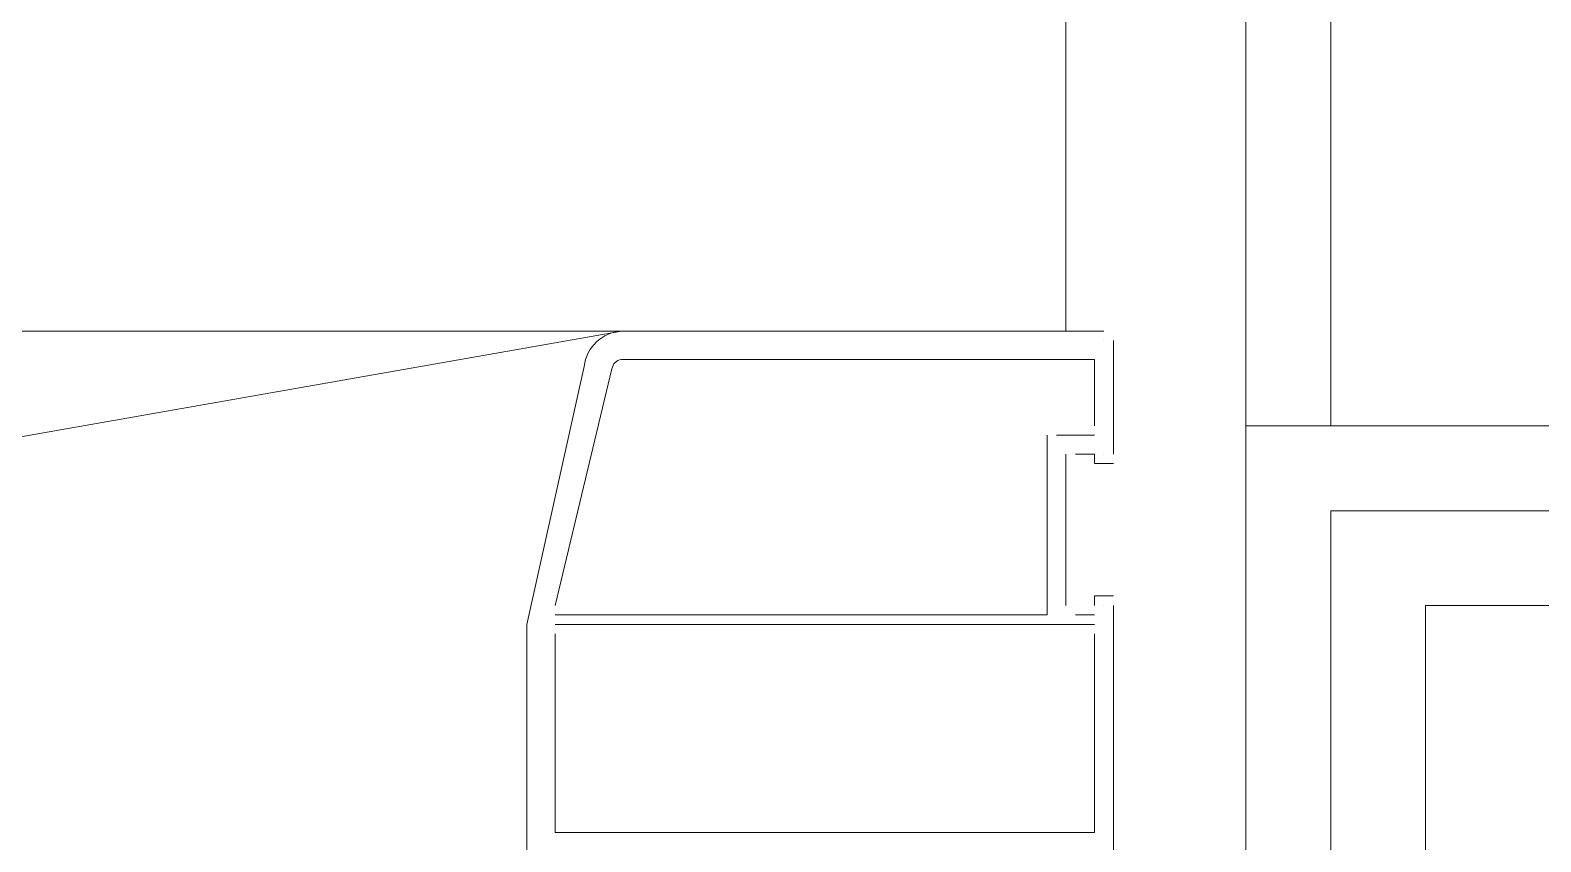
# Model space of a CAD drawing. Header units: millimetres. Extents: x 906 to 41302, y 848 to 28850.
# Drawn here: x 18558.4 to 18727.4, y 18064.7 to 18155.5 of the extents above; entities that cross this region are included whole.
import ezdxf

# ---------------------------------------------------------------- set-up
doc = ezdxf.new("R2010")
doc.units = ezdxf.units.MM
for name, color, linetype in [('PDF_X-단위세대$및$주동평면도$A-DOOR', 7, 'Continuous'), ('PDF_X-단위세대$및$주동평면도$A-FLOR-FLIN-TYP', 7, 'Continuous'), ('PDF_X-단위세대$및$주동평면도$A-FLOR-GRID', 7, 'Continuous'), ('PDF_X-단위세대$및$주동평면도$A-WALL-DRY', 7, 'Continuous')]:
    doc.layers.add(name, color=color, linetype=linetype)

msp = doc.modelspace()

# ---------------------------------------------------------------- linework, layer by layer
at = {"layer": 'PDF_X-단위세대$및$주동평면도$A-DOOR', "lineweight": 5}
msp.add_lwpolyline([(18624.56, 18121.85), (17833.99, 18121.85), (18635.15, 17981.09), (17824.46, 17981.09)], close=True, dxfattribs=at)
at = {"layer": 'PDF_X-단위세대$및$주동평면도$A-DOOR', "lineweight": 9}
for points in [[(18613.98, 18037.19), (18613.98, 18089.04), (18620.4, 18117.91, -0.364335), (18624.56, 18121.85), (18678.54, 18121.85)], [(18617.15, 18091.16), (18623.5, 18117.62, -0.332082), (18624.56, 18118.68), (18677.48, 18118.68), (18677.48, 18111.27)]]:
    msp.add_lwpolyline(points, format="xyb", dxfattribs=at)
for points in [[(18624.56, 18121.85), (18624.56, 18121.85)], [(18678.54, 18121.85), (18678.54, 18121.85)], [(18678.54, 18120.79), (18678.54, 18120.79)], [(18679.6, 18120.79), (18679.6, 18108.09)], [(18679.6, 18120.79), (18679.6, 18120.79)], [(18620.33, 18117.62), (18620.33, 18117.62)], [(18623.5, 18117.62), (18623.5, 18117.62)], [(18624.56, 18118.68), (18624.56, 18118.68)], [(18677.48, 18118.68), (18677.48, 18118.68)], [(18677.48, 18111.27), (18677.48, 18111.27)], [(18672.19, 18110.21), (18672.19, 18090.1), (18617.15, 18090.1)], [(18672.19, 18110.21), (18672.19, 18110.21)], [(18677.48, 18110.21), (18673.25, 18110.21)], [(18673.25, 18110.21), (18673.25, 18110.21)], [(18677.48, 18110.21), (18677.48, 18110.21)], [(18674.3, 18108.09), (18674.3, 18091.16)], [(18674.3, 18108.09), (18674.3, 18108.09)], [(18679.6, 18107.04), (18677.48, 18107.04), (18677.48, 18108.09), (18675.36, 18108.09)], [(18675.36, 18108.09), (18675.36, 18108.09)], [(18677.48, 18108.09), (18677.48, 18108.09)], [(18678.54, 18108.09), (18678.54, 18108.09)], [(18679.6, 18108.09), (18679.6, 18108.09)], [(18677.48, 18107.04), (18677.48, 18107.04)], [(18679.6, 18107.04), (18679.6, 18107.04)], [(18679.6, 18092.22), (18677.48, 18092.22), (18677.48, 18091.16)], [(18677.48, 18092.22), (18677.48, 18092.22)], [(18679.6, 18092.22), (18679.6, 18092.22)], [(18617.15, 18091.16), (18617.15, 18091.16)], [(18674.3, 18091.16), (18674.3, 18091.16)], [(18675.36, 18091.16), (18675.36, 18091.16)], [(18677.48, 18091.16), (18677.48, 18091.16)], [(18678.54, 18091.16), (18678.54, 18091.16)], [(18679.6, 18091.16), (18679.6, 18037.19)], [(18679.6, 18091.16), (18679.6, 18091.16)], [(18613.98, 18089.04), (18613.98, 18089.04)], [(18617.15, 18090.1), (18617.15, 18090.1)], [(18617.15, 18089.04), (18677.48, 18089.04)], [(18617.15, 18089.04), (18617.15, 18089.04)], [(18672.19, 18090.1), (18672.19, 18090.1)], [(18675.36, 18090.1), (18677.48, 18090.1)], [(18675.36, 18090.1), (18675.36, 18090.1)], [(18677.48, 18090.1), (18677.48, 18090.1)], [(18677.48, 18089.04), (18677.48, 18089.04)], [(18617.15, 18087.99), (18617.15, 18065.76), (18677.48, 18065.76), (18677.48, 18087.99)], [(18617.15, 18087.99), (18617.15, 18087.99)], [(18677.48, 18087.99), (18677.48, 18087.99)], [(18617.15, 18065.76), (18617.15, 18065.76)], [(18677.48, 18065.76), (18677.48, 18065.76)]]:
    msp.add_lwpolyline(points, dxfattribs=at)
at = {"layer": 'PDF_X-단위세대$및$주동평면도$A-FLOR-FLIN-TYP', "lineweight": 5}
for points in [[(18694.41, 19680.78), (18694.41, 18111.27)], [(18703.94, 19680.78), (18703.94, 18111.27)]]:
    msp.add_lwpolyline(points, dxfattribs=at)
at = {"layer": 'PDF_X-단위세대$및$주동평면도$A-FLOR-GRID', "lineweight": 5}
msp.add_lwpolyline([(18674.3, 19671.25), (18674.3, 18121.85)], dxfattribs=at)
at = {"layer": 'PDF_X-단위세대$및$주동평면도$A-WALL-DRY', "lineweight": 13}
for points in [[(19624.69, 17981.09), (18694.41, 17981.09), (18694.41, 18111.27), (19624.69, 18111.27)], [(19624.69, 18101.74), (18703.94, 18101.74), (18703.94, 17991.68), (19624.69, 17991.68)], [(19624.69, 18091.16), (18714.52, 18091.16), (18714.52, 18001.2), (19624.69, 18001.2)]]:
    msp.add_lwpolyline(points, dxfattribs=at)

doc.saveas('drawing.dxf')
